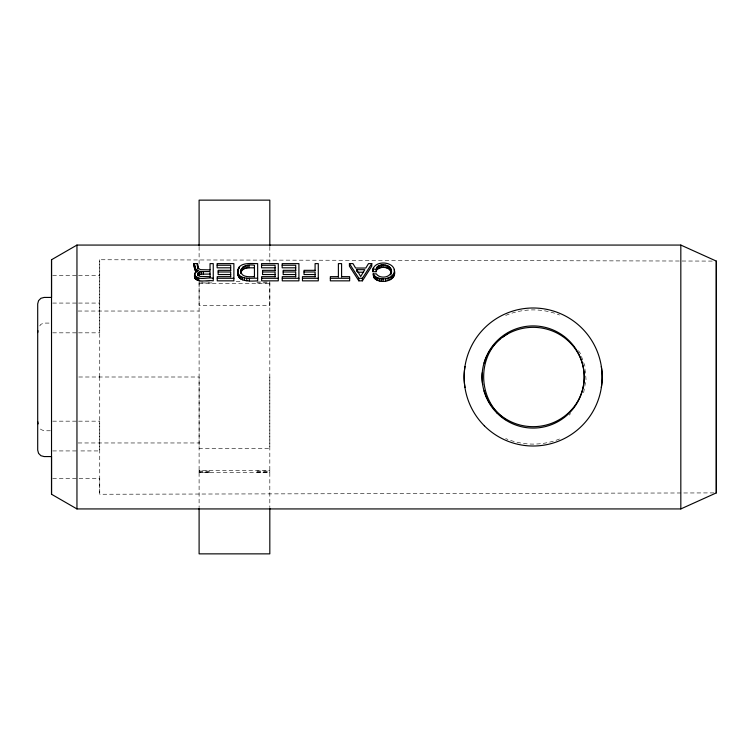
<?xml version="1.0" encoding="UTF-8"?>
<svg xmlns="http://www.w3.org/2000/svg" width="754" height="754" viewBox="0 0 754 754"><rect width="100%" height="100%" fill="white"/><g stroke="black" fill="none" stroke-linecap="round" stroke-linejoin="round"><path stroke-width="0.57" stroke-dasharray="3.77 2.83" d="M713.944 492.909L99.735 494.256L99.735 478.545L78.567 478.545M99.735 377L99.735 259.744L713.944 261.091M269.819 377L269.819 448.376L199.103 448.376L199.103 377L78.133 377M583.624 392.721L586.028 379.516L585.283 370.478M39.736 325.926L40.914 324.286L44.128 323.089L50.395 323.089M569.204 415.096L570.608 413.522M52.695 275.455L77.398 275.455M78.567 275.455L99.735 275.455M236.19 281.459L240.809 281.459M199.103 281.968L211.959 281.968M256.963 281.968L269.819 281.968M211.959 282.92L199.103 282.92L199.103 305.624L269.819 305.624L269.819 282.92L256.963 282.92M199.103 283.711L269.819 283.711M52.695 303.07L77.398 303.07M78.567 303.07L99.735 303.07M78.133 311.034L199.103 311.034M52.695 332.834L77.398 332.834M78.567 332.834L99.735 332.834L99.735 259.744M52.695 421.166L77.398 421.166M78.567 421.166L99.735 421.166L99.735 450.93L78.567 450.93M50.395 430.77L44.128 430.77L40.914 429.535L39.736 427.848M78.133 442.966L199.103 442.966M52.695 450.93L77.398 450.93M199.103 471.08L211.959 471.08M256.963 471.08L269.819 471.08M199.103 472.032L211.959 472.032M256.963 472.032L269.819 472.032M199.103 472.192L211.959 472.192M256.963 472.192L269.819 472.192M52.695 478.545L77.398 478.545M578.45 350.676L580.401 353.494L584.925 366.133L585.198 369.441M269.819 246.681L269.819 262.175M269.819 281.402L269.819 507.319M199.103 246.681L199.103 264.041M199.103 281.402L199.103 507.319M99.735 376.84L99.735 494.256M559.553 438.988A69.01 67.097 0 0 1 505.698 438.564M505.698 315.436A69.01 67.097 0 0 1 559.553 315.002M199.103 470.289L199.103 472.541L269.819 472.541L269.819 470.289L199.103 470.289"/><path stroke-width="1.13" d="M51.526 494.256L51.526 259.744L76.955 245.069L680.824 245.069L716.3 261.091L716.3 492.909L680.824 508.931L76.955 508.931L51.526 494.256L51.526 456.443M76.955 245.069L76.955 508.931M680.824 245.069L680.824 508.931M241.12 269.781L241.007 273.589C239.141 265.7 248.811 264.202 254.447 265.257L254.447 276.925M237.802 271.308C238.189 261.657 251.346 263.749 257.651 263.617L257.651 280.846C250.875 281.261 235.936 282.335 237.802 271.308L237.981 275.512M391.298 271.054C390.93 277.972 379.535 279.055 376.369 273.872L373.164 273.872C373.032 285.587 397.245 283.023 394.502 270.912C393.805 260.29 371.826 260.224 372.928 271.694L376.133 271.694L376.746 267.463C381.354 262.034 393.503 265.333 391.298 273.608L391.175 269.838M394.314 275.022L394.502 270.912M37.7 332.58L37.954 330.723M210.046 277.152L210.046 271.534L201.233 271.638L199.461 272.034L197.897 273.41L198.038 275.144L200.121 276.473L210.046 276.652M210.046 270.347L210.046 263.617L213.25 263.617L213.25 280.846C207.548 279.772 199.838 283.004 195.06 278.594C193.561 275.493 194.73 270.837 198.764 270.733L196.012 269.593L193.731 263.617L197.312 263.617L197.991 268.697L197.925 267.661M372.928 271.694L373.296 267.84M241.12 272.335L241.459 268.726M376.133 271.694L376.746 267.463M373.164 273.872C377.028 281.157 391.383 280.29 394.314 272.467M197.897 275.964L199.461 274.588L201.233 274.183L210.046 274.079M362.391 280.846L362.391 278.292L371.779 263.617L368.499 263.617L365.803 268.038L355.605 268.038L352.966 263.617L349.422 263.617L349.422 266.171L358.847 280.846L362.391 280.846L371.779 266.171L371.779 263.617M241.459 271.28C244.042 266.746 250.168 268 254.447 267.811M376.746 270.007C380.384 265.832 389.63 266.548 391.175 272.392M500.109 338.895C475.567 360.337 479.082 403.088 506.792 420.232M502.729 337.085L508.385 333.164M217.133 265.257L230.677 265.257L230.677 270.856M261.534 265.257L275.078 265.257L275.078 270.856M282.166 265.257L295.709 265.257L295.709 270.856M230.677 267.811L217.133 267.811L217.133 263.617L233.881 263.617L233.881 280.846L217.237 280.846L217.237 276.652L230.677 276.652M275.078 267.811L261.534 267.811L261.534 263.617L278.283 263.617L278.283 280.846L261.638 280.846L261.638 276.652L275.078 276.652M295.709 267.811L282.166 267.811L282.166 263.617L298.914 263.617L298.914 280.846L282.269 280.846L282.269 276.652L295.709 276.652M372.928 269.15L376.133 269.15M356.614 269.678L364.785 269.678L360.704 276.529L356.614 269.678L356.614 271.383M210.046 269.885L200.319 269.668L198.528 268.254L197.991 266.143M230.677 270.337L218.142 270.337L218.142 274.531L230.677 274.531M275.078 270.337L262.543 270.337L262.543 274.531L275.078 274.531M295.709 270.337L283.174 270.337L283.174 274.531L295.709 274.531M315.087 270.337L304.013 270.337L304.013 274.531L315.087 274.531M218.142 271.987L230.677 271.987L230.677 276.869M262.543 271.987L275.078 271.987L275.078 276.869M283.174 271.987L295.709 271.987L295.709 276.869M304.013 271.987L315.087 271.987L315.087 276.869M357.782 272.232L363.617 272.232M254.447 276.652C249.979 276.652 241.063 277.868 241.007 271.035M315.087 276.652L302.458 276.652L302.458 280.846L318.292 280.846L318.292 263.617L315.087 263.617L315.087 270.648M338.386 276.652L330.346 276.652L330.346 280.846L349.63 280.846L349.63 276.652L341.59 276.652M213.25 278.292C208.179 276.756 197.001 281.525 194.579 274.447M217.237 278.292L233.881 278.292M237.981 272.957C241.007 280.469 251.553 277.642 257.651 278.292M261.638 278.292L278.283 278.292M282.269 278.292L298.914 278.292M302.458 278.292L318.292 278.292M330.346 278.292L349.63 278.292M349.422 263.617L358.847 278.292L362.391 278.292M51.442 297.434L44.128 297.434L40.914 298.292L38.558 300.648L37.7 303.871L37.7 450.129L38.558 453.352L40.914 455.708L44.128 456.566L51.442 456.566M196.012 269.593L196.012 272.137L193.731 266.171L193.731 263.617M37.7 421.543L38.134 423.852M194.702 277.849L194.824 273.193M394.502 273.466L394.333 269.367M716.3 261.091L716.3 492.909M393.758 273.928L393.758 276.473M392.843 275.248L392.843 277.792M391.58 276.379L391.58 278.933M390.817 268.688L390.817 271.233M390.817 273.278L390.817 274.974M390.214 267.632L390.214 270.186M389.969 277.321L389.969 279.866M389.356 266.728L389.356 269.282M388.216 265.983L388.216 268.537M387.999 278.038L387.999 280.582M386.802 265.408L386.802 267.953M385.699 278.49L385.699 281.044M385.096 265.031L385.096 267.585M383.089 264.908L383.089 267.463M383.089 278.641L383.089 281.195M381.59 264.993L381.59 267.538M381.251 278.565L381.251 281.119M380.27 265.229L380.27 267.783M379.507 278.33L379.507 280.884M379.121 265.615L379.121 268.16M378.14 266.115L378.14 268.669M377.914 277.953L377.914 280.507M377.349 266.737L377.349 269.282M376.5 277.434L376.5 279.979M375.294 276.756L375.294 279.31M374.314 275.936L374.314 278.49M373.588 274.974L373.588 277.529M358.847 278.292L358.847 280.846M341.59 277.029L341.59 263.617L338.386 263.617L338.386 277.029M269.819 245.776L269.819 200.14L199.103 200.14L199.103 245.776M269.819 508.224L269.819 553.86L199.103 553.86L199.103 508.224M249.376 278.292L249.376 280.846M249.112 265.257L249.112 267.811M247.755 265.314L247.755 267.858M246.756 278.188L246.756 280.733M246.04 265.559L246.04 268.113M244.447 277.858L244.447 280.413M244.23 266.124L244.23 268.678M242.628 267.133L242.628 269.678M242.468 277.321L242.468 279.875M240.799 276.567L240.799 279.121M239.489 275.587L239.489 278.141M239.338 266.709L239.338 268.415M238.471 268.028L238.471 270.573M238.547 274.39L238.547 276.935M237.962 269.564L237.962 271.261M203.354 271.534L203.354 274.079M201.233 271.638L201.233 274.183M199.461 272.034L199.461 274.588M198.839 278.038L198.839 280.582M198.189 267.236L198.189 268.933M198.245 272.835L198.245 275.389M197.897 273.41L197.897 275.116M197.765 264.23L197.765 265.936M197.586 277.717L197.586 280.262M197.312 263.617L197.312 266.171M197.058 270.281L197.058 271.977M196.521 277.265L196.521 279.819M195.672 276.709L195.672 279.253M195.437 268.697L195.437 271.242M195.05 266.577L195.154 270.215M195.06 276.049L195.06 278.594M194.881 265.483L194.881 268.038M194.494 264.466L194.494 267.02M51.526 259.744L51.526 297.557M487.847 354.05A51.074 49.67 0 0 1 565.415 338.499A51.074 49.67 0 0 1 565.415 415.501A51.074 49.67 0 0 1 487.847 399.94M486.867 397.999A51.074 49.67 0 0 1 485.962 396.001M485.152 393.974A51.074 49.67 0 0 1 484.106 390.892M482.664 384.559A51.074 49.67 0 0 1 482.268 372.683M484.106 363.108A51.074 49.67 0 0 1 486.867 356.001M464.992 387.509A69.01 67.097 0 0 1 464.992 366.491M601.306 366.491A69.01 67.097 0 0 1 601.306 387.509M484.351 425.793A69.01 69.01 0 0 0 599.807 394.86A69.01 69.01 0 0 0 515.293 310.346A69.01 69.01 0 0 0 484.351 425.793M497.037 413.117A51.074 51.074 0 0 0 582.484 390.223A51.074 51.074 0 0 0 519.93 327.66A51.074 51.074 0 0 0 497.037 413.117"/></g></svg>
